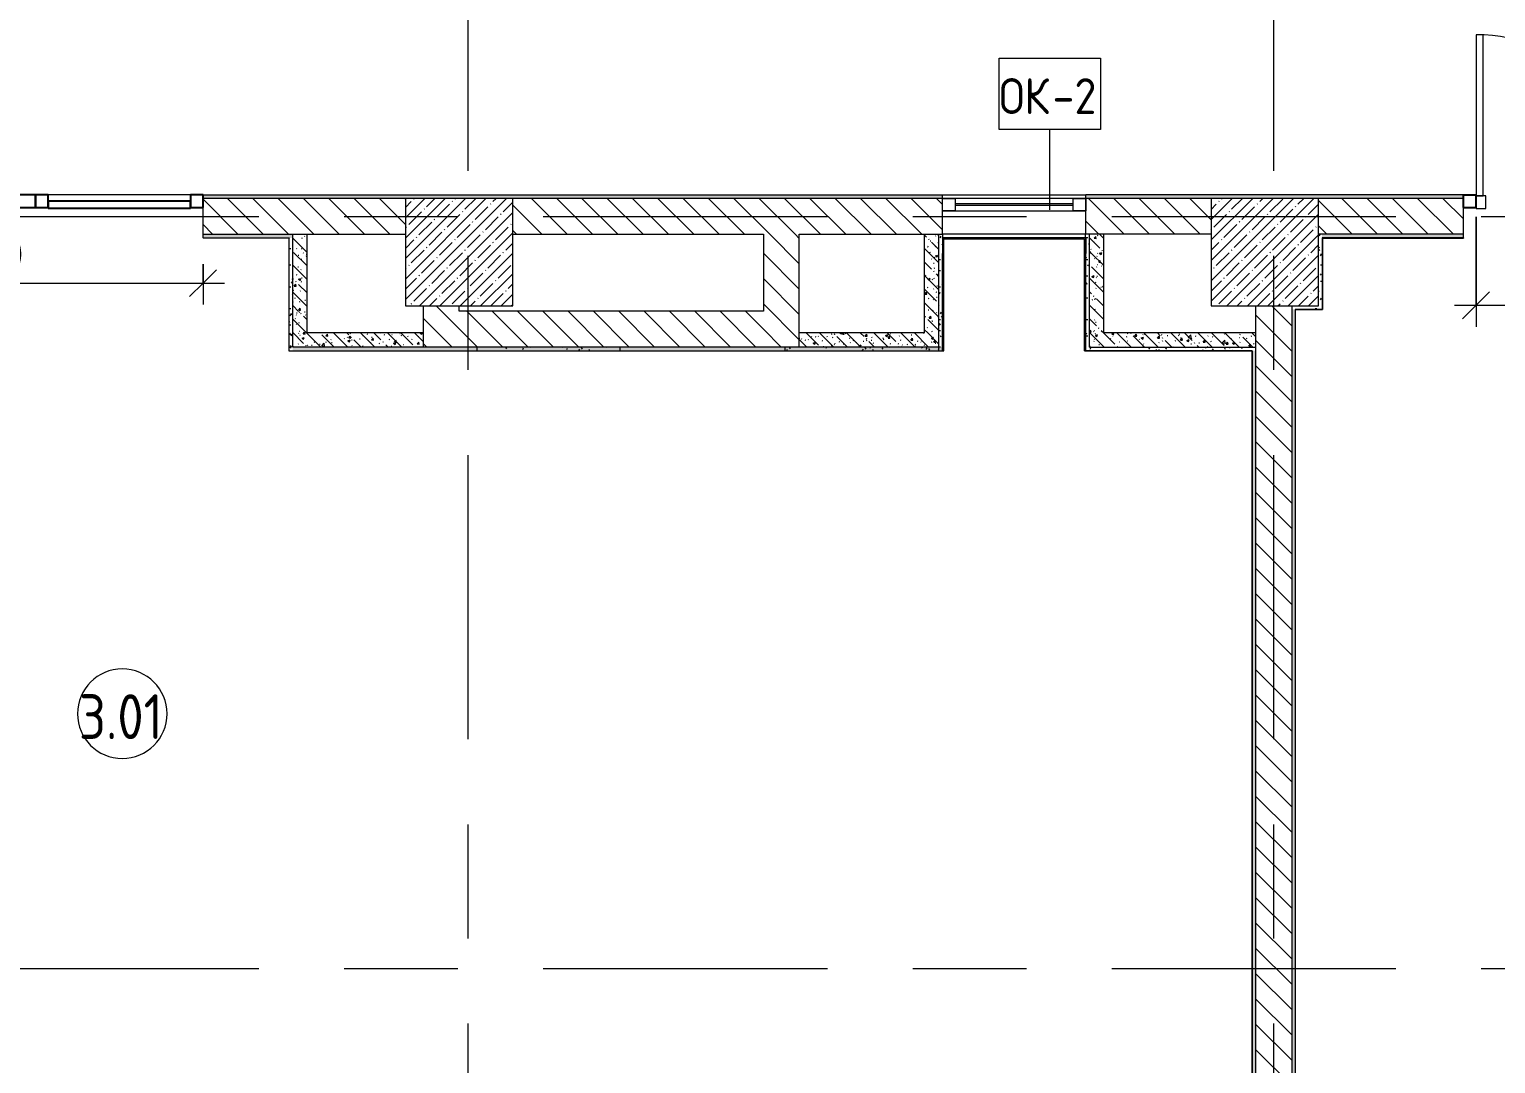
# Model space of a CAD drawing. Header units: millimetres. Extents: x -5524 to 188508, y -8553 to 29000.
# Drawn here: x 5560 to 13749, y 3069 to 8844 of the extents above; entities that cross this region are included whole.
import ezdxf

# ---------------------------------------------------------------- set-up
doc = ezdxf.new("R2010")
doc.units = ezdxf.units.MM
doc.linetypes.add('Осевая', pattern=[3175, 635, -476.25, 1587.5, -476.25])
for name, color, linetype, lineweight in [('A-ANNO-DIMS', 7, 'Continuous', 9), ('A-ANNO-DIMS-100', 7, 'Continuous', 9), ('A-AREA-IDEN', 7, 'Continuous', 9), ('A-DETL-GENF', 7, 'Continuous', 9), ('A-GLAZ', 7, 'Continuous', 9), ('A-GLAZ-1', 7, 'Continuous', 13), ('A-GLAZ-CURT', 7, 'Continuous', 9), ('A-GLAZ-CURT-1', 7, 'Continuous', 25), ('A-GLAZ-CWMG', 7, 'Continuous', 9), ('A-GLAZ-CWMG-1', 7, 'Continuous', 25), ('A-GLAZ-IDEN', 7, 'Continuous', 9), ('A-WALL', 7, 'Continuous', 9), ('I-WALL', 7, 'Continuous', 9), ('S-COLS', 7, 'Continuous', 9), ('Оси-2', 7, 'Осевая', 9)]:
    doc.layers.add(name, color=color, linetype=linetype, lineweight=lineweight)
for name, color, linetype, lineweight, true_color in [('A-DOOR-1', 1, 'Continuous', 9, 0xff0000), ('A-WALL-1', 7, 'Continuous', 9, 0x3c3c3c), ('A-WALL-FNSH-1', 7, 'Continuous', 9, 0x3c3c3c)]:
    doc.layers.add(name, color=color, linetype=linetype, lineweight=lineweight, true_color=true_color)
doc.styles.add('GOST Common', font='GOST_Common.ttf', dxfattribs={"width": 0.9, "height": 250})
doc.styles.add('ISOCPEUR_1', font='isocpeur.ttf', dxfattribs={"width": 0.9, "height": 200})
doc.dimstyles.new('ISO-2_0_0_9К_Средний_округл2', dxfattribs={"dimscale": 304.8, "dimtxt": 199.196235, "dimasz": 0.492126, "dimexe": 0.393701, "dimexo": 0, "dimgap": 0, "dimtad": 1, "dimdec": 0, "dimrnd": 10, "dimzin": 0, "dimdsep": 46, "dimtxsty": 'ISOCPEUR_1', "dimblk1": 'OBLIQUE', "dimblk2": 'OBLIQUE', "dimsah": 1, "dimcen": 0.09, "dimdle": 0.393701, "dimazin": 0, "dimtfac": 1, "dimtdec": 4, "dimtix": 1, "dimtmove": 0, "dimatfit": 3, "dimfxl": 1, "dimtvp": 1, "dimtolj": 1, "dimtzin": 0, "dimarcsym": 2})
pattern_1 = [(135, (0, 0), (-70.7107, -70.7107), [])]
pattern_2 = [(135, (0, 0), (-75.43415, -75.43415), [106.68, -17.78, 3.556, -17.78]), (135, (0, 75.39), (-75.43415, -75.43415), []), (50, (0, 0), (127.5292, -11.1576), [13.335, -146.685]), (355, (0, 0), (-24.6697, 133.74), [10.668, -117.348]), (100.451, (10.63, -0.93), (102.8597, 122.5818), [11.333, -124.663]), (46.184, (0, 35.56), (189.7552, -29.4304), [20.002, -220.027]), (96.636, (15.81, 33.1), (166.1822, 173.1996), [17, -186.995]), (351.184, (0, 35.56), (166.184, 173.1976), [16.002, -176.022]), (21, (17.78, 26.67), (106.1303, -71.586), [13.335, -146.685]), (326, (17.78, 26.67), (43.2619, 128.9318), [10.668, -117.348]), (71.451, (26.62, 20.7), (149.392, 57.3451), [11.333, -124.663]), (37.5, (0, 0), (2.16223, 59.18836), [3.353, -112.573, 3.353, -115.773, -117.793]), (37.5, (0, 0), (2.16223, 59.18836), [-235.052, 3.353, -114.44]), (7.5, (0, 0), (46.77386, 70.12615), [3.353, -64.567, 3.353, -109.906, -44.894]), (7.5, (0, 0), (46.77386, 70.12615), [-181.178, 3.353, -41.542]), (327.5, (-39.65, 0), (94.91367, -4.0101), [3.353, -41.097, 3.353, -135.331, -184.023]), (327.5, (-39.65, 0), (94.91367, -4.0101), [-183.134, 3.353, -180.67]), (317.5, (-57.43, 0), (103.69057, 17.7988), [3.353, -54.432, 3.353, -88.748, -130.683]), (317.5, (-57.43, 0), (103.69057, 17.7988), [-149.885, 3.353, -127.33])]
pattern_3 = [(135, (0, 0), (-75.43415, -75.43415), [106.68, -17.78, 3.556, -17.78]), (135, (0, 75.39), (-75.43415, -75.43415), []), (50, (0, 0), (127.5292, -11.1576), [13.335, -146.685]), (355, (0, 0), (-24.6697, 133.74), [10.668, -117.348]), (100.451, (10.63, -0.93), (102.8597, 122.5818), [11.333, -124.663]), (46.184, (0, 35.56), (189.7552, -29.4304), [20.002, -220.027]), (96.636, (15.81, 33.1), (166.1822, 173.1996), [17, -186.995]), (351.184, (0, 35.56), (166.184, 173.1976), [16.002, -176.022]), (21, (17.78, 26.67), (106.1303, -71.586), [13.335, -146.685]), (326, (17.78, 26.67), (43.2619, 128.9318), [10.668, -117.348]), (71.451, (26.62, 20.7), (149.392, 57.345), [11.333, -124.663]), (37.5, (0, 0), (2.16223, 59.18836), [3.353, -112.573, 3.353, -115.773, -117.792]), (37.5, (0, 0), (2.16223, 59.18836), [-235.052, 3.353, -114.44]), (7.5, (0, 0), (46.77386, 70.12615), [3.353, -64.567, 3.353, -109.906, -44.894]), (7.5, (0, 0), (46.77386, 70.12615), [-181.178, 3.353, -41.542]), (327.5, (-39.65, 0), (94.91367, -4.0101), [3.353, -41.097, 3.353, -135.331, -184.023]), (327.5, (-39.65, 0), (94.91367, -4.0101), [-183.134, 3.353, -180.67]), (317.5, (-57.43, 0), (103.69057, 17.7988), [3.353, -54.432, 3.353, -88.748, -130.683]), (317.5, (-57.43, 0), (103.69057, 17.7988), [-149.885, 3.353, -127.33])]
pattern_4 = [(0, (0, 0), (121.92, 30.48), [10.058, -81.382, 10.058, -81.382, -487.68]), (0, (0, 0), (121.92, 30.48), [-182.88, 10.058, -172.822, 10.058, -81.382, -213.36]), (0, (0, 0), (121.92, 30.48), [-457.2, 10.058, -50.902, 10.058, -142.342]), (120, (45.72, 15.24), (-87.356454, 90.345817), [10.058, -81.382, 10.058, -81.382, -487.68]), (120, (45.72, 15.24), (-87.356454, 90.345817), [-182.88, 10.058, -172.822, 10.058, -81.382, -213.36]), (120, (45.72, 15.24), (-87.356454, 90.345817), [-457.2, 10.058, -50.902, 10.058, -142.342]), (240, (60.96, 76.2), (-34.563546, -120.825817), [10.058, -81.382, 10.058, -81.382, -487.68]), (240, (60.96, 76.2), (-34.563546, -120.825817), [-182.88, 10.058, -172.822, 10.058, -81.382, -213.36]), (240, (60.96, 76.2), (-34.563546, -120.825817), [-457.2, 10.058, -50.902, 10.058, -142.342])]

# ---------------------------------------------------------------- blocks, each defined once
blk = doc.blocks.new('BSC_Колонна _Прямоугольная - 600х600-V20-План заполнения дверных проемов 3 этажа в осях 1-12')
at = {"layer": 'S-COLS'}
h = blk.add_hatch(dxfattribs=at)
h.set_pattern_fill('FP_29', color=256, style=0, pattern_type=2)
h.set_pattern_definition([(45, (-7960, -7600), (-57.0246, 57.0246), []), (45, (-7902.975, -7600), (-57.0246, 57.0246), [100.806, -20.161, 3.353, -16.808])])
h.paths.add_polyline_path([(-300, -300), (300, -300), (300, 300), (-300, 300)])
for p, q in [((300, 300), (-300, 300)), ((-300, 300), (-300, -300)), ((300, -300), (300, 300)), ((-300, -300), (300, -300))]:
    blk.add_line(p, q, dxfattribs=at)
blk = doc.blocks.new('BSC_Колонна _Прямоугольная - 600х600-20441433-План заполнения дверных проемов 3 этажа в осях 1-12')
at = {"layer": 'S-COLS'}
h = blk.add_hatch(dxfattribs=at)
h.set_pattern_fill('FP_33', color=256, style=0, pattern_type=2)
h.set_pattern_definition([(45, (-12460, -7600), (-57.02463, 57.02463), []), (45, (-12402.975, -7600), (-57.02463, 57.02463), [100.806, -20.161, 3.353, -16.808])])
h.paths.add_polyline_path([(-300, -300), (300, -300), (300, 300), (-300, 300)])
for p, q in [((300, 300), (-300, 300)), ((-300, 300), (-300, -300)), ((300, -300), (300, 300)), ((-300, -300), (300, -300))]:
    blk.add_line(p, q, dxfattribs=at)
blk = doc.blocks.new('Прямоугольный импост - 50 x 70 мм-V25-План заполнения дверных проемов 3 этажа в осях 1-12')
at = {"layer": 'A-GLAZ-CWMG-1'}
for p, q in [((-70, 35), (0, 35)), ((-70, -35), (-70, 35)), ((0, 35), (0, -35)), ((0, -35), (-70, -35))]:
    blk.add_line(p, q, dxfattribs=at)
blk = doc.blocks.new('Системная панель - Стемалит - 40мм-V26-План заполнения дверных проемов 3 этажа в осях 1-12')
at = {"layer": 'A-GLAZ-CURT-1'}
for p, q in [((65, 35), (-65, 35)), ((-65, 35), (-65, -35)), ((65, -35), (65, 35)), ((-65, -35), (65, -35))]:
    blk.add_line(p, q, dxfattribs=at)
blk = doc.blocks.new('Системная панель - Стекло - 40мм-V29-План заполнения дверных проемов 3 этажа в осях 1-12')
at = {"layer": 'A-GLAZ-CURT'}
h = blk.add_hatch(dxfattribs=at)
h.set_pattern_fill('FP_41', color=256, style=0, pattern_type=2)
h.set_pattern_definition([(45, (-6162.5, -7785), (-282.843, 282.843), [200, -600]), (45, (-6362.5, -7885), (-282.843, 282.843), [600, -200]), (45, (-5962.5, -7985), (-282.843, 282.843), [200, -600])])
h.paths.add_polyline_path([(397.5, -40), (397.5, 0), (-397.5, 0), (-397.5, -40)])
at = {"layer": 'A-GLAZ-CURT-1'}
for p, q in [((397.5, 0), (-397.5, 0)), ((-397.5, 0), (-397.5, -40)), ((397.5, -40), (397.5, 0)), ((-397.5, -40), (397.5, -40))]:
    blk.add_line(p, q, dxfattribs=at)
blk = doc.blocks.new('Прямоугольный импост - 50 x 70 мм-V30-План заполнения дверных проемов 3 этажа в осях 1-12')
at = {"layer": 'A-GLAZ-CWMG-1'}
for p, q in [((-35, 35), (35, 35)), ((-35, -35), (-35, 35)), ((35, 35), (35, -35)), ((35, -35), (-35, -35))]:
    blk.add_line(p, q, dxfattribs=at)
blk = doc.blocks.new('Прямоугольный импост - 50 x 70 мм-31720914-План заполнения дверных проемов 3 этажа в осях 1-12')
at = {"layer": 'A-GLAZ-CWMG'}
blk.add_line((32940, 7920), (32145, 7920), dxfattribs=at)
blk = doc.blocks.new('Дверь_Витражная_остекление_ - ДВН_ДАО_Главный вход_1200 в свету Д-22 _п_-31928779-План заполнения дверных проемов 3 этажа в осях 1-12')
at = {"layer": 'A-DETL-GENF'}
for p, q in [((-610, 930), (-650, 930)), ((-650, 930), (-650, 35)), ((-610, 30), (-610, 930)), ((650, 430), (610, 430)), ((610, 430), (610, 30)), ((650, 35), (650, 430)), ((-650, 30), (-610, 30)), ((-595, 30), (-650, 30)), ((-595, -40), (-595, 30)), ((595, -40), (595, 30)), ((595, 30), (650, 30)), ((610, 30), (650, 30)), ((-650, -35), (-650, -40)), ((-650, -40), (-595, -40)), ((650, -40), (595, -40)), ((650, -35), (650, -40))]:
    blk.add_line(p, q, dxfattribs=at)
at = {"layer": 'A-DOOR-1'}
for p, q in [((-650, 930), (-650, 35)), ((650, 430), (650, 35))]:
    blk.add_line(p, q, dxfattribs=at)
for centre, radius, start, end in [((-650, 30), 900, 360, 90), ((650, 30), 400, 90, 180)]:
    blk.add_arc(centre, radius, start, end, dxfattribs=at)
blk = doc.blocks.new('Прямоугольный импост - 50 x 70 мм-31701779-План заполнения дверных проемов 3 этажа в осях 1-12')
at = {"layer": 'A-GLAZ-CWMG-1'}
for p, q in [((0, 35), (-70, 35)), ((-70, 35), (-70, -35)), ((0, 35), (0, -35)), ((-70, -35), (0, -35))]:
    blk.add_line(p, q, dxfattribs=at)
blk = doc.blocks.new('120_Окно_СКБ_1Ст - 120_Окно_СКБ_1Ст 400х800 EI30-24230873-План заполнения дверных проемов 3 этажа в осях 1-12')
at = {"layer": 'A-GLAZ'}
for p, q in [((400, 100), (-400, 100)), ((-400, 30), (400, 30)), ((330, 70), (-330, 70)), ((330, 60), (-330, 60))]:
    blk.add_line(p, q, dxfattribs=at)
at = {"layer": 'A-GLAZ-1'}
for p, q in [((-400, 30), (-400, 100)), ((-400, 100), (-330, 100)), ((-330, 100), (-330, 30)), ((330, 30), (330, 100)), ((330, 100), (400, 100)), ((400, 100), (400, 30)), ((-330, 30), (-400, 30)), ((400, 30), (330, 30))]:
    blk.add_line(p, q, dxfattribs=at)
blk = doc.blocks.new('Марка_Помещения - Номер-25198446-План заполнения дверных проемов 3 этажа в осях 1-12')
at = {"layer": 'A-AREA-IDEN'}
for start, end in [(360, 180), (180, 360)]:
    blk.add_arc((0, 0), 2.5, start, end, dxfattribs=at)
blk = doc.blocks.new('DIMBLOCK36-План заполнения дверных проемов 3 этажа в осях 1-12')
at = {"layer": 'A-ANNO-DIMS-100'}
for p, q in [((4030, 7533.2), (4030, 7307.1)), ((4030, 7427.1), (4030, 7533.2)), ((6530, 7533.2), (6530, 7307.1)), ((6530, 7427.1), (6530, 7533.2)), ((3910, 7427.1), (6650, 7427.1))]:
    blk.add_line(p, q, dxfattribs=at)
at = {"layer": 'A-ANNO-DIMS-100', "lineweight": 20}
for p, q in [((4030, 7427.1), (4105, 7502.1)), ((6530, 7427.1), (6605, 7502.1)), ((4030, 7427.1), (3955, 7352.1)), ((6530, 7427.1), (6455, 7352.1))]:
    blk.add_line(p, q, dxfattribs=at)
at = {"layer": 'A-ANNO-DIMS-100', "color": 0, "insert": (5027.2, 7688.4), "char_height": 200, "width": 606.782, "attachment_point": 1, "line_spacing_factor": 1.149209, "style": 'ISOCPEUR_1'}
blk.add_mtext('2500', dxfattribs=at)
blk = doc.blocks.new('_Oblique')
at = {"color": 0, "linetype": 'ByBlock', "lineweight": -2}
blk.add_line((-0.5, -0.5), (0.5, 0.5), dxfattribs=at)
blk = doc.blocks.new('DIMBLOCK38-План заполнения дверных проемов 3 этажа в осях 1-12')
at = {"layer": 'A-ANNO-DIMS-100'}
for p, q in [((13639.3, 7797), (13639.3, 7183.3)), ((13639.3, 7303.3), (13639.3, 7797)), ((14939.3, 7797), (14939.3, 7183.3)), ((14939.3, 7303.3), (14939.3, 7797)), ((13519.3, 7303.3), (15059.3, 7303.3))]:
    blk.add_line(p, q, dxfattribs=at)
at = {"layer": 'A-ANNO-DIMS-100', "lineweight": 20}
for p, q in [((13639.3, 7303.3), (13714.3, 7378.3)), ((14939.3, 7303.3), (15014.3, 7378.3)), ((13639.3, 7303.3), (13564.3, 7228.3)), ((14939.3, 7303.3), (14864.3, 7228.3))]:
    blk.add_line(p, q, dxfattribs=at)
at = {"layer": 'A-ANNO-DIMS-100', "color": 0, "insert": (14053.7, 7564.5), "char_height": 200, "width": 565.411, "attachment_point": 1, "line_spacing_factor": 1.149209, "style": 'ISOCPEUR_1'}
blk.add_mtext('1300', dxfattribs=at)

msp = doc.modelspace()

# ---------------------------------------------------------------- hatches: boundary and pattern name
at = {"layer": 'I-WALL'}
h = msp.add_hatch(dxfattribs=at)
h.set_pattern_fill('FP_37', color=256, style=0, pattern_type=2)
h.set_pattern_definition(pattern_4)
h.paths.add_polyline_path([(38490, 7900), (38520, 7900), (38520, 7920), (36113.6, 7920), (36113.6, 7900), (38301.3, 7900)])
h.paths.add_polyline_path([(34753.6, 7900), (34753.6, 7920), (33010, 7920), (33010, 7900), (33610, 7900)])
h.paths.add_polyline_path([(30510, 7900), (30510, 7920), (27465, 7920), (27465, 7908), (27495, 7908), (27495, 7900), (29809.7, 7900)])
h.paths.add_polyline_path([(16660, 7900), (19315.5, 7900), (19315.5, 7920), (15009.3, 7920), (15009.3, 7900)])
h.paths.add_polyline_path([(25447.6, 7900), (26335, 7900.3), (26335, 7908), (26365, 7908), (26365, 7920), (24051, 7920), (24051, 7900)])
h.paths.add_polyline_path([(22611, 7900), (22611, 7920), (20719, 7920), (20719, 7900), (22510, 7900)])
h.paths.add_polyline_path([(13569.3, 7900), (13569.3, 7920), (11560, 7920), (11560, 7900), (12760, 7900)])
h.paths.add_polyline_path([(6530, 7900), (10560, 7900), (10560, 7920), (6530, 7920)])
h.paths.add_polyline_path([(4030, 7900), (4030, 7920), (3285, 7920), (3285, 7908), (3340, 7908), (3340, 7900), (3799.2, 7900)])
h.paths.add_polyline_path([(1830, 7900), (1830, 7908), (1885, 7908), (1885, 7920), (1250, 7920), (1250, 7900)])
h = msp.add_hatch(dxfattribs=at)
h.set_pattern_fill('FP_10', color=256, style=0, pattern_type=2)
h.set_pattern_definition(pattern_1)
h.paths.add_polyline_path([(16110, 7700), (16660, 7700), (16660, 7900), (15009.3, 7900), (15009.3, 7700)])
h.paths.add_polyline_path([(12780, 7700), (13569.3, 7700), (13569.3, 7900), (12760, 7900), (12760, 7700)])
h.paths.add_polyline_path([(3799.2, 7700), (4030, 7700), (4030, 7900), (3750, 7900), (3750, 7700)])
h.paths.add_polyline_path([(7660, 7700), (7660, 7900), (6530, 7900), (6530, 7700), (7111, 7700)])
h.paths.add_polyline_path([(12160, 7700), (12160, 7900), (11560, 7900), (11560, 7700), (11917.3, 7700)])
h.paths.add_polyline_path([(8260, 7700), (10560, 7700), (10560, 7900), (8260, 7900), (8260, 7789.5)])
h = msp.add_hatch(dxfattribs=at)
h.set_pattern_fill('FP_37', color=256, style=0, pattern_type=2)
h.set_pattern_definition(pattern_4)
h.paths.add_polyline_path([(36113.6, 7900), (36113.6, 7920), (36010, 7920), (36010, 7900)])
h.paths.add_polyline_path([(34810, 7900), (34810, 7920), (34753.6, 7920), (34753.6, 7900)])
h.paths.add_polyline_path([(19409.5, 7900), (19409.5, 7920), (19315.5, 7920), (19315.5, 7900)])
h.paths.add_polyline_path([(20609.5, 7900), (20719, 7900), (20719, 7920), (20609.5, 7920)])
h.paths.add_polyline_path([(11460, 7900), (11560, 7900), (11560, 7920), (11460, 7920)])
h.paths.add_polyline_path([(10660, 7900), (10660, 7920), (10560, 7920), (10560, 7900), (10564.3, 7900)])
h = msp.add_hatch(dxfattribs=at)
h.set_pattern_fill('FP_10', color=256, style=0, pattern_type=2)
h.set_pattern_definition(pattern_1)
h.paths.add_polyline_path([(11480, 7700), (11560, 7700), (11560, 7900), (11460, 7900), (11460, 7700)])
h.paths.add_polyline_path([(10660, 7700), (10660, 7900), (10560, 7900), (10560, 7700), (10640, 7700)])
h = msp.add_hatch(dxfattribs=at)
h.set_pattern_fill('FP_37', color=256, style=0, pattern_type=2)
h.set_pattern_definition(pattern_4)
h.paths.add_polyline_path([(3799.2, 7680), (4030, 7680), (4030, 7700), (3750, 7700), (3750, 7680)])
h.paths.add_polyline_path([(7031, 7680), (7031, 7700), (6530, 7700), (6530, 7680), (7011, 7680)])
h = msp.add_hatch(dxfattribs=at)
h.set_pattern_fill('FP_19', color=256, style=0, pattern_type=2)
h.set_pattern_definition(pattern_2)
h.paths.add_polyline_path([(7031, 7070), (7111, 7070), (7111, 7700), (7031, 7700), (7031, 7680)])
h = msp.add_hatch(dxfattribs=at)
h.set_pattern_fill('FP_10', color=256, style=0, pattern_type=2)
h.set_pattern_definition(pattern_1)
h.paths.add_polyline_path([(9860, 7070), (9860, 7700), (9660, 7700), (9660, 7070)])
h = msp.add_hatch(dxfattribs=at)
h.set_pattern_fill('FP_30', color=256, style=0, pattern_type=2)
h.set_pattern_definition(pattern_3)
h.paths.add_polyline_path([(10640, 7592.4), (10640, 7700), (10560, 7700), (10560, 7592.4), (10564.3, 7592.4)])
h = msp.add_hatch(dxfattribs=at)
h.set_pattern_fill('FP_37', color=256, style=0, pattern_type=2)
h.set_pattern_definition(pattern_4)
h.paths.add_polyline_path([(10660, 7592.4), (10660, 7700), (10640, 7700), (10640, 7592.4)])
h = msp.add_hatch(dxfattribs=at)
h.set_pattern_fill('FP_37', color=256, style=0, pattern_type=2)
h.set_pattern_definition(pattern_4)
h.paths.add_polyline_path([(11460, 7592.4), (11480, 7592.4), (11480, 7700), (11460, 7700), (11460, 7680)])
h = msp.add_hatch(dxfattribs=at)
h.set_pattern_fill('FP_30', color=256, style=0, pattern_type=2)
h.set_pattern_definition(pattern_3)
h.paths.add_polyline_path([(11480, 7592.4), (11560, 7592.4), (11560, 7700), (11480, 7700)])
h = msp.add_hatch(dxfattribs=at)
h.set_pattern_fill('FP_37', color=256, style=0, pattern_type=2)
h.set_pattern_definition(pattern_4)
h.paths.add_polyline_path([(12780, 7280), (12780, 7700), (12760, 7700), (12760, 7280)])
h = msp.add_hatch(dxfattribs=at)
h.set_pattern_fill('FP_37', color=256, style=0, pattern_type=2)
h.set_pattern_definition(pattern_4)
h.paths.add_polyline_path([(16110, 7680), (16110, 7700), (15009.3, 7700), (15009.3, 7680), (16102, 7680)])
h.paths.add_polyline_path([(12780, 7680), (13569.3, 7680), (13569.3, 7700), (12780, 7700)])
h = msp.add_hatch(dxfattribs=at)
h.set_pattern_fill('FP_37', color=256, style=0, pattern_type=2)
h.set_pattern_definition(pattern_4)
h.paths.add_polyline_path([(7011, 7050), (7031, 7050), (7031, 7680), (7011, 7679)])
h = msp.add_hatch(dxfattribs=at)
h.set_pattern_fill('FP_19', color=256, style=0, pattern_type=2)
h.set_pattern_definition(pattern_2)
h.paths.add_polyline_path([(10564.3, 7150), (10640, 7150), (10640, 7592.4), (10560, 7592.4), (10560, 7150)])
h = msp.add_hatch(dxfattribs=at)
h.set_pattern_fill('FP_37', color=256, style=0, pattern_type=2)
h.set_pattern_definition(pattern_4)
h.paths.add_polyline_path([(10640, 7070), (10660, 7070), (10660, 7592.4), (10640, 7592.4), (10640, 7540.4)])
h = msp.add_hatch(dxfattribs=at)
h.set_pattern_fill('FP_37', color=256, style=0, pattern_type=2)
h.set_pattern_definition(pattern_4)
h.paths.add_polyline_path([(11480, 7050), (11480, 7592.4), (11460, 7592.4), (11460, 7050)])
h = msp.add_hatch(dxfattribs=at)
h.set_pattern_fill('FP_19', color=256, style=0, pattern_type=2)
h.set_pattern_definition(pattern_2)
h.paths.add_polyline_path([(11560, 7070), (11560, 7592.4), (11480, 7592.4), (11480, 7070)])
h = msp.add_hatch(dxfattribs=at)
h.set_pattern_fill('FP_10', color=256, style=0, pattern_type=2)
h.set_pattern_definition(pattern_1)
h.paths.add_polyline_path([(7960, 7070), (7960, 7300), (7760, 7300), (7760, 7070)])
h = msp.add_hatch(dxfattribs=at)
h.set_pattern_fill('FP_10', color=256, style=0, pattern_type=2)
h.set_pattern_definition(pattern_1)
h.paths.add_polyline_path([(12410, 500), (12610, 500), (12610, 7300), (12410, 7300), (12410, 4375)])
h = msp.add_hatch(dxfattribs=at)
h.set_pattern_fill('FP_37', color=256, style=0, pattern_type=2)
h.set_pattern_definition(pattern_4)
h.paths.add_polyline_path([(12610, 7280), (12760, 7280), (12760, 7300), (12610, 7300)])
h = msp.add_hatch(dxfattribs=at)
h.set_pattern_fill('FP_10', color=256, style=0, pattern_type=2)
h.set_pattern_definition(pattern_1)
h.paths.add_polyline_path([(7960, 7070), (9660, 7070), (9660, 7270), (7960, 7270)])
h = msp.add_hatch(dxfattribs=at)
h.set_pattern_fill('FP_37', color=256, style=0, pattern_type=2)
h.set_pattern_definition(pattern_4)
h.paths.add_polyline_path([(12610, 500), (12630, 500), (12630, 7280), (12610, 7280), (12610, 4375)])
h = msp.add_hatch(dxfattribs=at)
h.set_pattern_fill('FP_19', color=256, style=0, pattern_type=2)
h.set_pattern_definition(pattern_2)
h.paths.add_polyline_path([(7111, 7070), (7760, 7070), (7760, 7150), (7111, 7150)])
h = msp.add_hatch(dxfattribs=at)
h.set_pattern_fill('FP_19', color=256, style=0, pattern_type=2)
h.set_pattern_definition(pattern_2)
h.paths.add_polyline_path([(10640, 7070), (10640, 7150), (9860, 7150), (9860, 7070), (10564.3, 7070)])
h = msp.add_hatch(dxfattribs=at)
h.set_pattern_fill('FP_19', color=256, style=0, pattern_type=2)
h.set_pattern_definition(pattern_2)
h.paths.add_polyline_path([(11917.3, 7070), (12410, 7070), (12410, 7150), (11560, 7150), (11560, 7070)])
h = msp.add_hatch(dxfattribs=at)
h.set_pattern_fill('FP_37', color=256, style=0, pattern_type=2)
h.set_pattern_definition(pattern_4)
h.paths.add_polyline_path([(10660, 7050), (10660, 7070), (7031, 7070), (7031, 7050), (10564.3, 7050)])
h = msp.add_hatch(dxfattribs=at)
h.set_pattern_fill('FP_37', color=256, style=0, pattern_type=2)
h.set_pattern_definition(pattern_4)
h.paths.add_polyline_path([(8860, 7050), (8860, 7070), (8060, 7070), (8060, 7050)])
h = msp.add_hatch(dxfattribs=at)
h.set_pattern_fill('FP_37', color=256, style=0, pattern_type=2)
h.set_pattern_definition(pattern_4)
h.paths.add_polyline_path([(9780, 7050), (10640, 7050), (10640, 7070), (9780, 7070)])
h = msp.add_hatch(dxfattribs=at)
h.set_pattern_fill('FP_37', color=256, style=0, pattern_type=2)
h.set_pattern_definition(pattern_4)
h.paths.add_polyline_path([(12389, 7050), (12410, 7050), (12410, 7070), (11480, 7070), (11480, 7050), (11917.3, 7050)])
h = msp.add_hatch(dxfattribs=at)
h.set_pattern_fill('FP_37', color=256, style=0, pattern_type=2)
h.set_pattern_definition(pattern_4)
h.paths.add_polyline_path([(12410, 500), (12410, 7050), (12390, 7050), (12390, 500)])

# ---------------------------------------------------------------- linework, layer by layer
at = {"layer": 'A-GLAZ-IDEN'}
msp.add_line((11259.2, 7836.8), (11259.2, 8285.3), dxfattribs=at)
at = {"layer": 'A-GLAZ-IDEN', "flags": 128}
msp.add_lwpolyline([(10976.2, 8682.3), (11542.3, 8682.3), (11542.3, 8285.3), (10976.2, 8285.3)], close=True, dxfattribs=at)
at = {"layer": 'A-WALL'}
for p, q in [((7660, 7900), (6530, 7900)), ((10660, 7900), (8260, 7900)), ((12160, 7900), (11460, 7900)), ((13569.3, 7900), (12760, 7900)), ((12760.5, 7921), (12760.5, 7920)), ((6530, 7700), (7031, 7700)), ((7031, 7070), (7031, 7700)), ((13569.3, 7700), (12760, 7700)), ((6530, 7680), (7011, 7680)), ((10660, 7679), (10661, 7679)), ((11460, 7680), (11459, 7680)), ((13569.3, 7680), (12780, 7680)), ((12410, 500), (12410, 7300)), ((12610, 7300), (12610, 500)), ((12760, 7280), (12630, 7280)), ((12630, 7280), (12630, 520)), ((12390, 520), (12390, 7050))]:
    msp.add_line(p, q, dxfattribs=at)
at = {"layer": 'A-WALL-1'}
for p, q in [((6530, 7680), (6530, 7920)), ((6530, 7920), (10660, 7920)), ((10660, 7700), (10660, 7920)), ((11460, 7700), (11460, 7920)), ((13569.3, 7920), (11460, 7920)), ((13569.3, 7680), (13569.3, 7920)), ((7031, 7700), (7660, 7700)), ((7111, 7150), (7111, 7700)), ((8260, 7700), (9660, 7700)), ((9660, 7700), (9660, 7270)), ((9860, 7700), (10661, 7700)), ((9860, 7070), (9860, 7700)), ((10560, 7150), (10560, 7700)), ((10640, 7050), (10640, 7700)), ((10661, 7680), (10661, 7700)), ((12160, 7700), (11459, 7700)), ((11459, 7680), (11459, 7700)), ((11480, 7070), (11480, 7700)), ((11560, 7150), (11560, 7700)), ((7011, 7680), (7011, 7679)), ((10660, 7679), (10660, 7680)), ((10660, 7680), (10661, 7680)), ((12780, 7680), (12780, 7280)), ((7760, 7300), (7760, 7070)), ((7960, 7270), (7960, 7300)), ((9660, 7270), (7960, 7270)), ((7760, 7150), (7111, 7150)), ((10560, 7150), (9860, 7150)), ((12410, 7150), (11560, 7150)), ((7011, 7050), (10660, 7050)), ((10640, 7070), (7031, 7070)), ((8060, 7070), (8060, 7050)), ((8860, 7050), (8860, 7070)), ((9780, 7070), (9780, 7050)), ((11480, 7070), (12410, 7070)), ((12389, 7050), (12390, 7050))]:
    msp.add_line(p, q, dxfattribs=at)
at = {"layer": 'A-WALL-FNSH-1'}
for p, q in [((6530, 7921), (10660, 7921)), ((6530, 7921), (6530, 7920)), ((13569.3, 7921), (11460, 7921)), ((13569.3, 7920), (13569.3, 7921)), ((6530, 7680), (6530, 7679)), ((7011, 7679), (6530, 7679)), ((7010, 7679), (7010, 7049)), ((7011, 7050), (7011, 7679)), ((10660, 7679), (10660, 7592.4)), ((10661, 7680), (10661, 7592.4)), ((11459, 7679), (11459, 7592.4)), ((11460, 7680), (11460, 7592.4)), ((12781, 7679), (12781, 7279)), ((12781, 7679), (13569.3, 7679)), ((13569.3, 7680), (13569.3, 7679)), ((12631, 7279), (12781, 7279)), ((12631, 521), (12631, 7279)), ((12780, 7280), (12760, 7280)), ((7010, 7049), (10668, 7049)), ((10668, 7049), (10668, 7050)), ((11452, 7050), (11452, 7049)), ((11452, 7049), (12389, 7049)), ((12389, 7050), (11460, 7050)), ((12389, 7049), (12389, 521))]:
    msp.add_line(p, q, dxfattribs=at)
at = {"layer": 'I-WALL'}
for p, q in [((10660, 7921), (11460, 7921)), ((10660, 7921), (10660, 7920)), ((10660, 7920), (11460, 7920)), ((11460, 7920), (11460, 7921)), ((11459, 7700), (10661, 7700)), ((11459, 7680), (10661, 7680)), ((11459, 7679), (10661, 7679)), ((11452, 7672), (10668, 7672)), ((10668, 7050), (10668, 7672)), ((11452, 7050), (11452, 7672)), ((11459, 7679), (11459, 7680)), ((10660, 7050), (10660, 7592.4)), ((10660, 7592.4), (10668, 7592.4)), ((11460, 7592.4), (11452, 7592.4)), ((11460, 7050), (11460, 7592.4))]:
    msp.add_line(p, q, dxfattribs=at)
at = {"layer": 'Оси-2'}
for p, q in [((8010, 593.7), (8010, 24898.1)), ((12510, 593.7), (12510, 24898.1)), ((-2206.6, 7800), (36260, 7800)), ((-2206.6, 3600), (36260, 3600))]:
    msp.add_line(p, q, dxfattribs=at)

# ---------------------------------------------------------------- block references
at = {"layer": 'A-AREA-IDEN', "xscale": 99.99999999999993, "yscale": 99.99999999999993, "zscale": 99.99999999999993}
msp.add_blockref('Марка_Помещения - Номер-25198446-План заполнения дверных проемов 3 этажа в осях 1-12', (6079.1, 5023), dxfattribs=at)
at = {"layer": 'A-DOOR-1'}
msp.add_blockref('Дверь_Витражная_остекление_ - ДВН_ДАО_Главный вход_1200 в свету Д-22 _п_-31928779-План заполнения дверных проемов 3 этажа в осях 1-12', (14289.3, 7884), dxfattribs=at)
at = {"layer": 'A-GLAZ'}
msp.add_blockref('120_Окно_СКБ_1Ст - 120_Окно_СКБ_1Ст 400х800 EI30-24230873-План заполнения дверных проемов 3 этажа в осях 1-12', (11060, 7800), dxfattribs=at)
at = {"layer": 'A-GLAZ-CURT'}
for name, p in [('Системная панель - Стемалит - 40мм-V26-План заполнения дверных проемов 3 этажа в осях 1-12', (5530, 7885)), ('Системная панель - Стекло - 40мм-V29-План заполнения дверных проемов 3 этажа в осях 1-12', (6062.5, 7885))]:
    msp.add_blockref(name, p, dxfattribs=at)
at = {"layer": 'A-GLAZ-CWMG', "extrusion": (0, 0, -1), "rotation": 180}
for name, p in [('Прямоугольный импост - 50 x 70 мм-V30-План заполнения дверных проемов 3 этажа в осях 1-12', (-5630, 7885)), ('Прямоугольный импост - 50 x 70 мм-V25-План заполнения дверных проемов 3 этажа в осях 1-12', (-6530, 7885))]:
    msp.add_blockref(name, p, dxfattribs=at)
at = {"layer": 'A-GLAZ-CWMG'}
msp.add_blockref('Прямоугольный импост - 50 x 70 мм-31720914-План заполнения дверных проемов 3 этажа в осях 1-12', (-26480, 0), dxfattribs=at)
at = {"layer": 'A-GLAZ-CWMG', "rotation": 180}
msp.add_blockref('Прямоугольный импост - 50 x 70 мм-31701779-План заполнения дверных проемов 3 этажа в осях 1-12', (13569.3, 7884), dxfattribs=at)
at = {"layer": 'S-COLS'}
for name, p in [('BSC_Колонна _Прямоугольная - 600х600-V20-План заполнения дверных проемов 3 этажа в осях 1-12', (7960, 7600)), ('BSC_Колонна _Прямоугольная - 600х600-20441433-План заполнения дверных проемов 3 этажа в осях 1-12', (12460, 7600))]:
    msp.add_blockref(name, p, dxfattribs=at)

# ---------------------------------------------------------------- texts
at = {"layer": 'A-AREA-IDEN', "insert": (5837.2, 5131.5), "char_height": 250, "width": 606.076, "attachment_point": 1, "style": 'GOST Common'}
msp.add_mtext('3.01', dxfattribs=at)
at = {"layer": 'A-GLAZ-IDEN', "char_height": 200, "attachment_point": 1, "style": 'ISOCPEUR_1'}
for s, insert, width in [('ОК', (10976.2, 8571.4), 360.759), ('-2', (11273.9, 8571.4), 317.468)]:
    msp.add_mtext(s, dxfattribs=dict(at, insert=insert, width=width))

# ---------------------------------------------------------------- dimensions: what is measured, and where the dimension line sits
at = {"layer": 'A-ANNO-DIMS'}
for base, p1, p2, override, picture, middle in [((14939.3, 7303.3), (13639.3, 7797), (14939.3, 7797), {"dimpost": '<>', "dimfxl": 1300}, 'DIMBLOCK38-План заполнения дверных проемов 3 этажа в осях 1-12', (14289.3, 7403.3)), ((6530, 7427.1), (4030, 7533.2), (6530, 7533.2), {"dimpost": '<>', "dimfxl": 2500}, 'DIMBLOCK36-План заполнения дверных проемов 3 этажа в осях 1-12', (5280, 7527.1))]:
    dim = msp.add_linear_dim(base=base, p1=p1, p2=p2, dimstyle='ISO-2_0_0_9К_Средний_округл2', override=override, dxfattribs=at)
    dim.commit()
    dim.dimension.update_dxf_attribs({"geometry": picture, "text_midpoint": middle})

doc.saveas('drawing.dxf')
